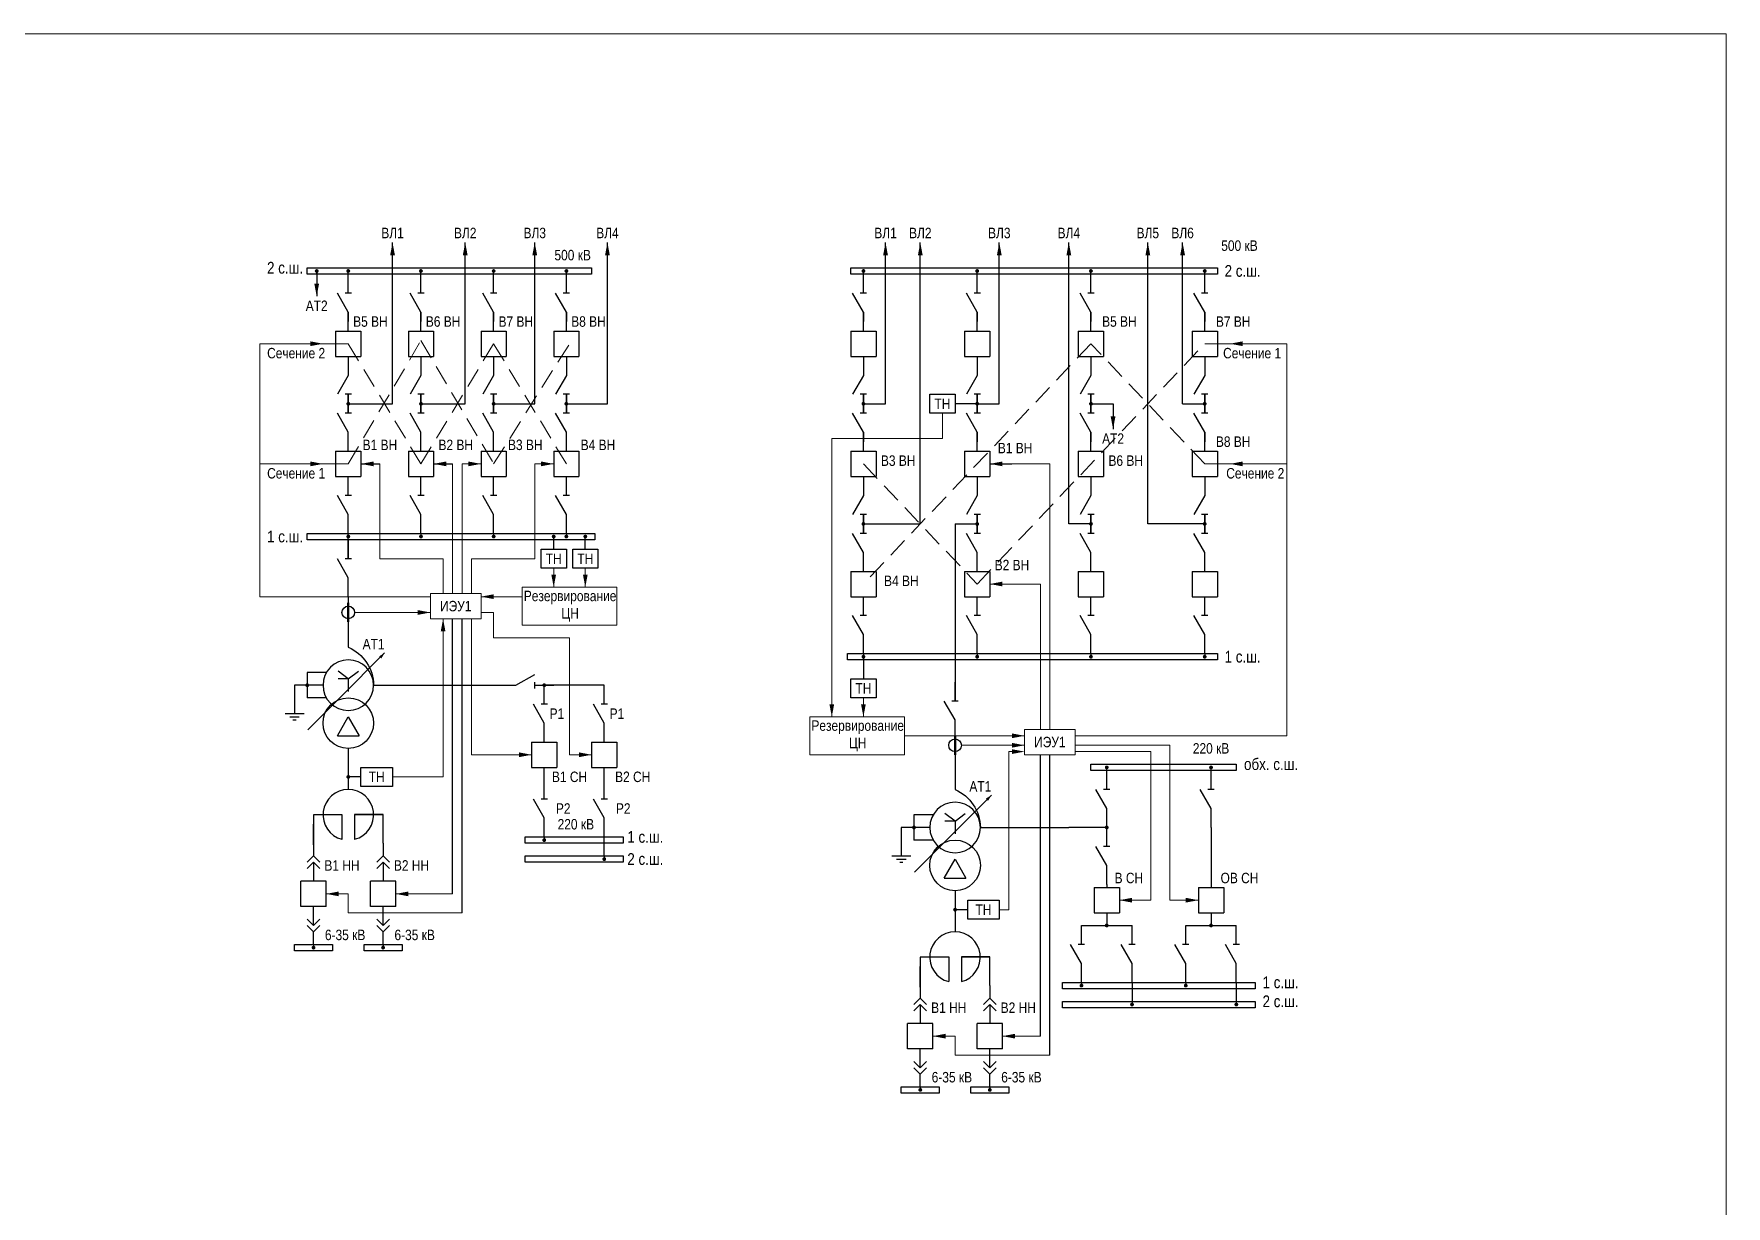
# Model space of a CAD drawing. Header units: millimetres. Extents: x 5769 to 10700, y 4225 to 6895.
# Drawn here: x 7390 to 7926, y 4606 to 4977 of the extents above; entities that cross this region are included whole.
import ezdxf
from ezdxf.enums import TextEntityAlignment as Align

# ---------------------------------------------------------------- set-up
doc = ezdxf.new("R2010")
doc.units = ezdxf.units.MM
doc.linetypes.add('HIDDEN', pattern=[9.525, 6.35, -3.175])
doc.layers.add('Основная', color=7, linetype='Continuous', lineweight=30)
doc.layers.add('Тонкая', color=7, linetype='Continuous', lineweight=13)
doc.styles.add('Narrow', font='ARIALN.TTF')
doc.styles.add('Вывод', font='tahoma.ttf', dxfattribs={"height": 2.5})
doc.styles.add('Компонент', font='ARIALN.TTF', dxfattribs={"height": 3.5})

# ---------------------------------------------------------------- blocks, each defined once
blk = doc.blocks.new('*U32')
at = {"color": 0}
blk.add_line((0, 0), (6, 3.43), dxfattribs=at)
blk = doc.blocks.new('*U23')
at = {"color": 0}
blk.add_line((0, -1), (0, 1), dxfattribs=at)
blk = doc.blocks.new('*U21')
at = {"color": 0}
for p, q in [((0, 3), (0, 9)), ((0, -9), (0, -3))]:
    blk.add_line(p, q, dxfattribs=at)
at = {"color": 0, "ltscale": 0.25, "rotation": 89.99999999999999}
for name, p in [('*U32', (0, -3)), ('*U23', (0, 3))]:
    blk.add_blockref(name, p, dxfattribs=at)
at = {"layer": 'Основная'}
for tag, height, style, p in [('В1', 2.5, 'Вывод', (2, 7)), ('ОУ', 3.5, 'Компонент', (-12, 0)), ('В2', 2.5, 'Вывод', (2, -7))]:
    blk.add_attdef(tag, text='', height=height, dxfattribs=dict(at, style=style)).set_placement(p, align=Align.MIDDLE_CENTER)
blk = doc.blocks.new('*U29')
at = {"color": 0}
for p, q in [((0, 0), (-8, 0)), ((-8, -8), (-8, 0)), ((0, -8), (0, 0)), ((0, -8), (-8, -8))]:
    blk.add_line(p, q, dxfattribs=at)
at = {"layer": 'Основная', "style": 'Компонент'}
blk.add_attdef('ОУ', text='', height=3.5, dxfattribs=at).set_placement((-15, -3), align=Align.MIDDLE_CENTER)
blk = doc.blocks.new('*U35')
at = {"color": 0}
for p, q in [((0, 9), (0, 3)), ((0, -3), (0, -9))]:
    blk.add_line(p, q, dxfattribs=at)
at = {"color": 0, "ltscale": 0.25, "xscale": -1, "rotation": 90}
for name, p in [('*U32', (0, 3)), ('*U23', (0, -3))]:
    blk.add_blockref(name, p, dxfattribs=at)
at = {"layer": 'Основная'}
for tag, height, style, p in [('В2', 2.5, 'Вывод', (2, 7)), ('ОУ', 3.5, 'Компонент', (-12, 0)), ('В1', 2.5, 'Вывод', (2, -7))]:
    blk.add_attdef(tag, text='', height=height, dxfattribs=dict(at, style=style)).set_placement(p, align=Align.MIDDLE_CENTER)
blk = doc.blocks.new('*U41')
at = {"ltscale": 0.25}
blk.add_circle((0, 0), 2, dxfattribs=at)
at = {"layer": 'Основная', "color": 0, "lineweight": 50}
blk.add_line((0, -3), (0, 3), dxfattribs=at)
at = {"layer": 'Основная', "style": 'Компонент'}
blk.add_attdef('ОУ', text='', height=3.5, dxfattribs=at).set_placement((-6, 0), align=Align.MIDDLE_CENTER)
blk = doc.blocks.new('*U14')
at = {"ltscale": 0.25}
for p, q in [((-3.46, -4), (0, 2)), ((0, 2), (3.46, -4)), ((-3.46, -4), (3.46, -4))]:
    blk.add_line(p, q, dxfattribs=at)
blk.add_circle((0, 0), 8, dxfattribs=at)
at = {"layer": 'Основная', "style": 'Компонент'}
blk.add_attdef('ОУ', text='', height=3.5, dxfattribs=at).set_placement((17, 0), align=Align.MIDDLE_CENTER)
blk = doc.blocks.new('*U15')
at = {"ltscale": 0.25}
for p, q in [((0, 0), (-20, 0)), ((14.44, 0), (0, 0))]:
    blk.add_line(p, q, dxfattribs=at)
blk.add_lwpolyline([(-18, 0, 1, 0, 0), (-20, 0, 0, 0, 0)], format="xyseb", dxfattribs=at)
at = {"layer": 'Основная', "style": 'Вывод'}
blk.add_attdef('ОС', text='', height=2.5, dxfattribs=at).set_placement((3, 2), align=Align.MIDDLE_CENTER)
blk = doc.blocks.new('*U68')
at = {"ltscale": 0.25}
for q in [(-3.2, 4.4), (3.2, 4.4), (0, -2), (3.21, 2)]:
    blk.add_line((0, 2), q, dxfattribs=at)
blk.add_circle((0, 0), 8, dxfattribs=at)
blk.add_arc((5.23, -0.15), 13.23, 113.2803, 179.3396, dxfattribs=at)
at = {"layer": 'Основная', "style": 'Компонент'}
blk.add_attdef('ОУ', text='', height=3.5, dxfattribs=at).set_placement((-17, 0), align=Align.MIDDLE_CENTER)
blk = doc.blocks.new('*U50')
at = {"color": 0}
for p, q in [((-3, 0), (3, 0)), ((0, 3), (0, 0)), ((-1.5, -1), (1.5, -1)), ((-0.5, -2), (0.5, -2))]:
    blk.add_line(p, q, dxfattribs=at)
blk = doc.blocks.new('*U72')
at = {"layer": 'Основная', "ltscale": 0.25}
for p, q in [((2, 2), (0, 0)), ((0, 0), (2, -2))]:
    blk.add_line(p, q, dxfattribs=at)
blk = doc.blocks.new('*U40')
at = {"color": 0}
for p, q in [((0, 6), (0, 2)), ((0, 0), (0, -6))]:
    blk.add_line(p, q, dxfattribs=at)
at = {"color": 0, "ltscale": 0.25, "xscale": -1, "rotation": 90}
for p in [(0, 2), (0, 0)]:
    blk.add_blockref('*U72', p, dxfattribs=at)
at = {"layer": 'Основная'}
for tag, height, style, p in [('ОУ2', 3.5, 'Компонент', (-5, 6)), ('В2', 2.5, 'Вывод', (3, 6)), ('ОУ1', 3.5, 'Компонент', (-5, -6)), ('В1', 2.5, 'Вывод', (3, -6))]:
    blk.add_attdef(tag, text='', height=height, dxfattribs=dict(at, style=style)).set_placement(p, align=Align.MIDDLE_CENTER)
blk = doc.blocks.new('*U42')
at = {"color": 0}
for p, q in [((0, 0), (0, 6)), ((0, -6), (0, -2))]:
    blk.add_line(p, q, dxfattribs=at)
at = {"color": 0, "ltscale": 0.25, "rotation": 89.99999999999999}
for p in [(0, 0), (0, -2)]:
    blk.add_blockref('*U72', p, dxfattribs=at)
at = {"layer": 'Основная'}
for tag, height, style, p in [('ОУ1', 3.5, 'Компонент', (-5, 6)), ('В1', 2.5, 'Вывод', (3, 6)), ('ОУ2', 3.5, 'Компонент', (-5, -6)), ('В2', 2.5, 'Вывод', (3, -6))]:
    blk.add_attdef(tag, text='', height=height, dxfattribs=dict(at, style=style)).set_placement(p, align=Align.MIDDLE_CENTER)
blk = doc.blocks.new('*U69')
at = {"color": 0}
for p, q in [((0, 3), (0, 9)), ((0, -9), (0, -3))]:
    blk.add_line(p, q, dxfattribs=at)
at = {"color": 0, "ltscale": 0.25, "rotation": 89.99999999999999}
for name, p in [('*U32', (0, -3)), ('*U23', (0, 3))]:
    blk.add_blockref(name, p, dxfattribs=at)
at = {"layer": 'Основная'}
for tag, height, style, p in [('В1', 2.5, 'Вывод', (2, 7)), ('ОУ', 3.5, 'Компонент', (-13, -1)), ('В2', 2.5, 'Вывод', (2, -7))]:
    blk.add_attdef(tag, text='', height=height, dxfattribs=dict(at, style=style)).set_placement(p, align=Align.MIDDLE_CENTER)

msp = doc.modelspace()

# ---------------------------------------------------------------- linework, layer by layer
for p, q in [((7494, 4841), (7500, 4841)), ((7517, 4841), (7523, 4841)), ((7693, 4841), (7700, 4841)), ((7523, 4705), (7523, 4792)), ((7526, 4699), (7526, 4792)), ((7709, 4660), (7709, 4749)), ((7712, 4654), (7712, 4749))]:
    msp.add_line(p, q)
at = {"layer": 'Основная'}
for p, q in [((7504, 4860), (7504, 4911)), ((7527, 4860), (7527, 4911)), ((7549, 4860), (7549, 4911)), ((7572, 4860), (7572, 4911)), ((7660, 4860), (7660, 4911)), ((7671, 4822), (7671, 4911)), ((7696, 4860), (7696, 4911)), ((7718, 4822), (7718, 4911)), ((7743, 4822), (7743, 4911)), ((7754, 4860), (7754, 4911)), ((7480, 4902), (7480, 4894)), ((7480, 4901), (7480, 4902)), ((7490, 4901), (7490, 4902)), ((7513, 4901), (7513, 4902)), ((7536, 4901), (7536, 4902)), ((7559, 4901), (7559, 4902)), ((7653, 4901), (7653, 4902)), ((7689, 4901), (7689, 4902)), ((7725, 4901), (7725, 4902)), ((7761, 4901), (7761, 4902)), ((7490, 4889), (7490, 4886)), ((7513, 4889), (7513, 4886)), ((7536, 4889), (7536, 4886)), ((7559, 4889), (7559, 4886)), ((7653, 4889), (7653, 4886)), ((7689, 4889), (7689, 4886)), ((7725, 4889), (7725, 4886)), ((7761, 4889), (7761, 4886)), ((7490, 4860), (7504, 4860)), ((7513, 4860), (7527, 4860)), ((7536, 4860), (7549, 4860)), ((7559, 4860), (7572, 4860)), ((7653, 4860), (7660, 4860)), ((7689, 4860), (7682, 4860)), ((7689, 4860), (7696, 4860)), ((7725, 4860), (7732, 4860)), ((7732, 4860), (7732, 4852)), ((7754, 4860), (7761, 4860)), ((7653, 4851), (7653, 4848)), ((7689, 4851), (7689, 4848)), ((7725, 4851), (7725, 4848)), ((7761, 4851), (7761, 4848)), ((7490, 4831), (7490, 4835)), ((7513, 4831), (7513, 4835)), ((7536, 4831), (7536, 4835)), ((7559, 4831), (7559, 4835)), ((7653, 4822), (7671, 4822)), ((7682, 4822), (7682, 4779)), ((7682, 4822), (7689, 4822)), ((7725, 4822), (7718, 4822)), ((7761, 4822), (7743, 4822)), ((7490, 4817), (7490, 4819)), ((7490, 4817), (7490, 4811)), ((7513, 4819), (7513, 4818)), ((7536, 4819), (7536, 4818)), ((7555, 4814), (7555, 4818)), ((7559, 4819), (7559, 4818)), ((7565, 4814), (7565, 4818)), ((7490, 4799), (7490, 4783)), ((7490, 4797), (7490, 4797)), ((7653, 4793), (7653, 4797)), ((7689, 4793), (7689, 4797)), ((7725, 4793), (7725, 4797)), ((7761, 4793), (7761, 4797)), ((7653, 4781), (7653, 4780)), ((7653, 4780), (7653, 4773)), ((7682, 4779), (7682, 4766)), ((7689, 4781), (7689, 4780)), ((7725, 4781), (7725, 4780)), ((7761, 4781), (7761, 4780)), ((7571, 4771), (7552, 4771)), ((7490, 4751), (7490, 4738)), ((7682, 4754), (7682, 4742)), ((7552, 4741), (7552, 4745)), ((7571, 4741), (7571, 4745)), ((7730, 4744), (7730, 4745)), ((7763, 4744), (7763, 4745)), ((7494, 4742), (7490, 4742)), ((7682, 4742), (7682, 4738)), ((7479, 4730), (7479, 4717)), ((7479, 4720.5), (7479, 4727)), ((7730, 4726), (7718, 4726)), ((7763, 4726), (7763, 4708)), ((7552, 4723), (7552, 4722)), ((7571, 4717), (7571, 4723)), ((7571, 4717), (7571, 4716)), ((7730, 4708), (7730, 4707)), ((7763, 4708), (7763, 4707)), ((7682, 4706), (7682, 4693)), ((7686, 4700), (7682, 4700)), ((7730, 4699), (7730, 4695)), ((7763, 4699), (7763, 4695)), ((7722, 4695), (7730, 4695)), ((7730, 4695), (7738, 4695)), ((7755, 4695), (7763, 4695)), ((7763, 4695), (7771, 4695)), ((7479, 4689), (7479, 4688)), ((7501, 4689), (7501, 4688)), ((7671, 4685), (7671, 4672)), ((7671, 4675.5), (7671, 4682)), ((7722, 4677), (7722, 4676)), ((7738, 4677), (7738, 4671)), ((7755, 4677), (7755, 4676)), ((7771, 4677), (7771, 4671)), ((7738, 4671), (7738, 4670)), ((7771, 4671), (7771, 4670)), ((7671, 4644), (7671, 4643)), ((7693, 4644), (7693, 4643))]:
    msp.add_line(p, q, dxfattribs=at)
for points in [[(7477, 4903), (7567, 4903), (7567, 4901), (7477, 4901)], [(7649, 4903), (7765, 4903), (7765, 4901), (7649, 4901)], [(7674, 4863), (7682, 4863), (7682, 4857), (7674, 4857)], [(7477, 4819), (7568, 4819), (7568, 4817), (7477, 4817)], [(7551, 4814), (7559, 4814), (7559, 4808), (7551, 4808)], [(7561, 4814), (7569, 4814), (7569, 4808), (7561, 4808)], [(7648, 4781), (7765, 4781), (7765, 4779), (7648, 4779)], [(7649, 4773), (7657, 4773), (7657, 4767), (7649, 4767)], [(7494, 4745), (7504, 4745), (7504, 4739), (7494, 4739)], [(7725, 4746), (7771, 4746), (7771, 4744), (7725, 4744)], [(7546, 4723), (7577, 4723), (7577, 4721), (7546, 4721)], [(7546, 4717), (7577, 4717), (7577, 4715), (7546, 4715)], [(7686, 4703), (7696, 4703), (7696, 4697), (7686, 4697)], [(7473, 4689), (7485, 4689), (7485, 4687), (7473, 4687)], [(7495, 4689), (7507, 4689), (7507, 4687), (7495, 4687)], [(7716, 4677), (7777, 4677), (7777, 4675), (7716, 4675)], [(7716, 4671), (7777, 4671), (7777, 4669), (7716, 4669)], [(7665, 4644), (7677, 4644), (7677, 4642), (7665, 4642)], [(7687, 4644), (7699, 4644), (7699, 4642), (7687, 4642)]]:
    msp.add_lwpolyline(points, close=True, dxfattribs=at)
at = {"layer": 'Основная', "ltscale": 0.25, "const_width": 0.6}
for points in [[(7479.7, 4902, 1), (7480.3, 4902, 1)], [(7489.7, 4902, 1), (7490.3, 4902, 1)], [(7512.7, 4902, 1), (7513.3, 4902, 1)], [(7535.7, 4902, 1), (7536.3, 4902, 1)], [(7558.7, 4902, 1), (7559.3, 4902, 1)], [(7652.7, 4902, 1), (7653.3, 4902, 1)], [(7688.7, 4902, 1), (7689.3, 4902, 1)], [(7724.7, 4902, 1), (7725.3, 4902, 1)], [(7760.7, 4902, 1), (7761.3, 4902, 1)], [(7490.3, 4860.01, 1), (7489.7, 4860.01, 1)], [(7513.3, 4860.01, 1), (7512.7, 4860.01, 1)], [(7536.3, 4860.01, 1), (7535.7, 4860.01, 1)], [(7559.3, 4860.01, 1), (7558.7, 4860.01, 1)], [(7653.3, 4860.01, 1), (7652.7, 4860.01, 1)], [(7689.3, 4860.01, 1), (7688.7, 4860.01, 1)], [(7725.3, 4860.01, 1), (7724.7, 4860.01, 1)], [(7761.3, 4860.01, 1), (7760.7, 4860.01, 1)], [(7653.3, 4822.01, 1), (7652.7, 4822.01, 1)], [(7689.3, 4822.01, 1), (7688.7, 4822.01, 1)], [(7725.3, 4822.01, 1), (7724.7, 4822.01, 1)], [(7761.3, 4822.01, 1), (7760.7, 4822.01, 1)], [(7489.7, 4818, 1), (7490.3, 4818, 1)], [(7512.7, 4818, 1), (7513.3, 4818, 1)], [(7535.7, 4818, 1), (7536.3, 4818, 1)], [(7554.7, 4818, 1), (7555.3, 4818, 1)], [(7558.7, 4818, 1), (7559.3, 4818, 1)], [(7564.7, 4818, 1), (7565.3, 4818, 1)], [(7652.7, 4780, 1), (7653.3, 4780, 1)], [(7688.7, 4780, 1), (7689.3, 4780, 1)], [(7724.7, 4780, 1), (7725.3, 4780, 1)], [(7760.7, 4780, 1), (7761.3, 4780, 1)], [(7476.7, 4771, 1), (7477.3, 4771, 1)], [(7551.7, 4771, 1), (7552.3, 4771, 1)], [(7729.7, 4745, 1), (7730.3, 4745, 1)], [(7762.7, 4745, 1), (7763.3, 4745, 1)], [(7489.7, 4742, 1), (7490.3, 4742, 1)], [(7668.7, 4726, 1), (7669.3, 4726, 1)], [(7730.3, 4726.01, 1), (7729.7, 4726.01, 1)], [(7551.7, 4722, 1), (7552.3, 4722, 1)], [(7570.7, 4716, 1), (7571.3, 4716, 1)], [(7681.7, 4700, 1), (7682.3, 4700, 1)], [(7730.3, 4695.01, 1), (7729.7, 4695.01, 1)], [(7763.3, 4695.01, 1), (7762.7, 4695.01, 1)], [(7478.7, 4688, 1), (7479.3, 4688, 1)], [(7500.7, 4688, 1), (7501.3, 4688, 1)], [(7721.7, 4676, 1), (7722.3, 4676, 1)], [(7754.7, 4676, 1), (7755.3, 4676, 1)], [(7737.7, 4670, 1), (7738.3, 4670, 1)], [(7770.7, 4670, 1), (7771.3, 4670, 1)], [(7670.7, 4643, 1), (7671.3, 4643, 1)], [(7692.7, 4643, 1), (7693.3, 4643, 1)]]:
    msp.add_lwpolyline(points, format="xyb", close=True, dxfattribs=at)
at = {"layer": 'Основная'}
for points in [[(7483, 4775), (7477, 4775)], [(7477, 4775), (7477, 4767)], [(7477, 4771), (7473, 4771)], [(7473, 4771), (7473, 4765)], [(7482, 4771), (7476, 4771)], [(7483, 4767), (7477, 4767)], [(7498, 4771), (7516, 4771)], [(7516, 4771), (7543, 4771)], [(7490, 4751), (7490, 4743)], [(7479, 4730.13), (7488, 4730.13), (7488, 4722.25)], [(7479, 4730.13), (7488, 4730.13)], [(7501, 4730.13), (7492, 4730.13), (7492, 4722.25)], [(7492, 4730.13), (7501, 4730.13)], [(7501, 4721), (7501, 4730.13)], [(7675, 4730), (7669, 4730)], [(7669, 4730), (7669, 4722)], [(7669, 4726), (7665, 4726)], [(7665, 4726), (7665, 4720)], [(7674, 4726), (7668, 4726)], [(7690, 4726), (7708, 4726)], [(7708, 4726), (7718, 4726)], [(7675, 4722), (7669, 4722)], [(7682, 4706), (7682, 4698)], [(7671, 4685.13), (7680, 4685.13), (7680, 4677.25)], [(7671, 4685.13), (7680, 4685.13)], [(7693, 4685.13), (7684, 4685.13), (7684, 4677.25)], [(7684, 4685.13), (7693, 4685.13)], [(7693, 4676), (7693, 4685.13)]]:
    msp.add_lwpolyline(points, dxfattribs=at)
at = {"layer": 'Основная', "ltscale": 0.25}
for centre in [(7490, 4730), (7682, 4685)]:
    msp.add_arc(centre, 8, 284.4775, 255.5225, dxfattribs=at)
at = {"layer": 'Тонкая'}
for p, q in [((7490, 4879), (7462, 4879)), ((7462, 4799), (7462, 4879)), ((7761, 4879), (7787, 4879)), ((7787, 4879), (7787, 4755)), ((7678, 4857), (7678, 4849)), ((7678, 4849), (7643, 4849)), ((7643, 4849), (7643, 4761)), ((7490, 4841), (7462, 4841)), ((7500, 4841), (7500, 4811)), ((7523, 4841), (7523, 4800)), ((7526, 4841), (7526, 4800)), ((7532, 4841), (7526, 4841)), ((7555, 4841), (7549, 4841)), ((7549, 4841), (7549, 4811)), ((7700, 4841), (7712, 4841)), ((7712, 4841), (7712, 4757)), ((7761, 4841), (7787, 4841)), ((7500, 4811), (7520, 4811)), ((7520, 4811), (7520, 4800)), ((7529, 4800), (7529, 4811)), ((7529, 4811), (7549, 4811)), ((7555, 4808), (7555, 4802)), ((7565, 4808), (7565, 4802)), ((7516, 4799), (7462, 4799)), ((7545, 4799), (7532, 4799)), ((7693, 4803), (7709, 4803)), ((7709, 4803), (7709, 4757)), ((7492, 4794), (7516, 4794)), ((7532, 4794), (7536, 4794)), ((7536, 4794), (7536, 4786)), ((7520, 4792), (7520, 4742)), ((7529, 4792), (7529, 4749)), ((7560, 4786), (7536, 4786)), ((7560, 4749), (7560, 4786)), ((7653, 4767), (7653, 4761)), ((7666, 4755), (7699, 4755)), ((7684, 4752), (7704, 4752)), ((7699, 4755), (7704, 4755)), ((7699, 4700), (7699, 4750)), ((7699, 4750), (7702, 4750)), ((7787, 4755), (7720, 4755)), ((7750, 4752), (7720, 4752)), ((7744, 4750), (7720, 4750)), ((7744, 4703), (7744, 4750)), ((7750, 4703), (7750, 4752)), ((7529, 4749), (7548, 4749)), ((7560, 4749), (7567, 4749)), ((7504, 4742), (7520, 4742)), ((7483, 4705), (7490, 4705)), ((7490, 4705), (7490, 4699)), ((7523, 4705), (7505, 4705)), ((7734, 4703), (7744, 4703)), ((7759, 4703), (7750, 4703)), ((7490, 4699), (7526, 4699)), ((7696, 4700), (7699, 4700)), ((7675, 4660), (7682, 4660)), ((7682, 4660), (7682, 4654)), ((7709, 4660), (7697, 4660)), ((7682, 4654), (7712, 4654))]:
    msp.add_line(p, q, dxfattribs=at)
at = {"layer": 'Тонкая', "linetype": 'HIDDEN'}
for p, q in [((7490, 4841), (7513, 4880)), ((7513, 4841), (7490, 4879)), ((7513, 4880), (7536, 4841)), ((7536, 4879), (7513, 4841)), ((7559, 4841), (7536, 4879)), ((7536, 4841), (7560, 4879)), ((7725, 4879), (7653, 4803)), ((7689, 4803), (7761, 4879)), ((7761, 4841), (7725, 4879)), ((7653, 4841), (7689, 4803))]:
    msp.add_line(p, q, dxfattribs=at)
at = {"layer": 'Тонкая', "color": 6}
msp.add_lwpolyline([(6855, 4977), (7926, 4977), (7926, 4225), (6855, 4225)], close=True, dxfattribs=at)
at = {"layer": 'Тонкая', "ltscale": 0.3}
for points in [[(7504, 4911, 0, 1.5, 0), (7504, 4907, 0, 0, 0)], [(7527, 4911, 0, 1.5, 0), (7527, 4907, 0, 0, 0)], [(7549, 4911, 0, 1.5, 0), (7549, 4907, 0, 0, 0)], [(7572, 4911, 0, 1.5, 0), (7572, 4907, 0, 0, 0)], [(7660, 4911, 0, 1.5, 0), (7660, 4907, 0, 0, 0)], [(7671, 4911, 0, 1.5, 0), (7671, 4907, 0, 0, 0)], [(7696, 4911, 0, 1.5, 0), (7696, 4907, 0, 0, 0)], [(7718, 4911, 0, 1.5, 0), (7718, 4907, 0, 0, 0)], [(7743, 4911, 0, 1.5, 0), (7743, 4907, 0, 0, 0)], [(7754, 4911, 0, 1.5, 0), (7754, 4907, 0, 0, 0)], [(7480, 4894, 0, 1.5, 0), (7480, 4898, 0, 0, 0)], [(7482, 4879, 0, 1.5, 0), (7478, 4879, 0, 0, 0)], [(7769, 4879, 0, 1.5, 0), (7773, 4879, 0, 0, 0)], [(7732, 4852, 0, 1.5, 0), (7732, 4856, 0, 0, 0)], [(7482, 4841, 0, 1.5, 0), (7478, 4841, 0, 0, 0)], [(7494, 4841, 0, 1.5, 0), (7498, 4841, 0, 0, 0)], [(7517, 4841, 0, 1.5, 0), (7521, 4841, 0, 0, 0)], [(7532, 4841, 0, 1.5, 0), (7528, 4841, 0, 0, 0)], [(7555, 4841, 0, 1.5, 0), (7551, 4841, 0, 0, 0)], [(7693, 4841, 0, 1.5, 0), (7697, 4841, 0, 0, 0)], [(7769, 4841, 0, 1.5, 0), (7773, 4841, 0, 0, 0)], [(7555, 4802, 0, 1.5, 0), (7555, 4806, 0, 0, 0)], [(7565, 4802, 0, 1.5, 0), (7565, 4806, 0, 0, 0)], [(7693, 4803, 0, 1.5, 0), (7697, 4803, 0, 0, 0)], [(7532, 4799, 0, 1.5, 0), (7536, 4799, 0, 0, 0)], [(7516, 4794, 0, 1.5, 0), (7512, 4794, 0, 0, 0)], [(7520, 4792, 0, 1.5, 0), (7520, 4788, 0, 0, 0)], [(7643, 4761, 0, 1.5, 0), (7643, 4765, 0, 0, 0)], [(7653, 4761, 0, 1.5, 0), (7653, 4765, 0, 0, 0)], [(7704, 4755, 0, 1.5, 0), (7700, 4755, 0, 0, 0)], [(7704, 4752, 0, 1.5, 0), (7700, 4752, 0, 0, 0)], [(7704, 4750, 0, 1.5, 0), (7700, 4750, 0, 0, 0)], [(7548, 4749, 0, 1.5, 0), (7544, 4749, 0, 0, 0)], [(7567, 4749, 0, 1.5, 0), (7563, 4749, 0, 0, 0)], [(7483, 4705, 0, 1.5, 0), (7487, 4705, 0, 0, 0)], [(7505, 4705, 0, 1.5, 0), (7509, 4705, 0, 0, 0)], [(7734, 4703, 0, 1.5, 0), (7738, 4703, 0, 0, 0)], [(7759, 4703, 0, 1.5, 0), (7755, 4703, 0, 0, 0)], [(7675, 4660, 0, 1.5, 0), (7679, 4660, 0, 0, 0)], [(7697, 4660, 0, 1.5, 0), (7701, 4660, 0, 0, 0)]]:
    msp.add_lwpolyline(points, format="xyseb", dxfattribs=at)
at = {"layer": 'Тонкая'}
for points in [[(7516, 4800), (7532, 4800), (7532, 4792), (7516, 4792)], [(7545, 4802), (7575, 4802), (7575, 4790), (7545, 4790)], [(7636, 4761), (7666, 4761), (7666, 4749), (7636, 4749)], [(7704, 4757), (7720, 4757), (7720, 4749), (7704, 4749)]]:
    msp.add_lwpolyline(points, close=True, dxfattribs=at)

# ---------------------------------------------------------------- block references
at = {"layer": 'Основная'}
for name, p in [('*U21', (7490, 4892)), ('*U21', (7513, 4892)), ('*U21', (7536, 4892)), ('*U21', (7559, 4892)), ('*U21', (7653, 4892)), ('*U21', (7689, 4892)), ('*U21', (7725, 4892)), ('*U21', (7761, 4892)), ('*U35', (7490, 4866)), ('*U35', (7513, 4866)), ('*U35', (7536, 4866)), ('*U35', (7559, 4866)), ('*U35', (7653, 4866)), ('*U35', (7689, 4866)), ('*U35', (7725, 4866)), ('*U35', (7761, 4866)), ('*U21', (7490, 4854)), ('*U21', (7513, 4854)), ('*U21', (7536, 4854)), ('*U21', (7559, 4854)), ('*U21', (7653, 4854)), ('*U21', (7689, 4854)), ('*U21', (7725, 4854)), ('*U21', (7761, 4854)), ('*U21', (7490, 4828)), ('*U21', (7513, 4828)), ('*U21', (7536, 4828)), ('*U21', (7559, 4828)), ('*U35', (7653, 4828)), ('*U35', (7689, 4828)), ('*U35', (7725, 4828)), ('*U35', (7761, 4828)), ('*U21', (7653, 4816)), ('*U21', (7689, 4816)), ('*U21', (7725, 4816)), ('*U21', (7761, 4816)), ('*U21', (7490, 4808)), ('*U21', (7653, 4790)), ('*U21', (7689, 4790)), ('*U21', (7725, 4790)), ('*U21', (7761, 4790)), ('*U21', (7682, 4763)), ('*U21', (7552, 4762)), ('*U69', (7571, 4762)), ('*U21', (7552, 4732)), ('*U69', (7571, 4732)), ('*U21', (7730, 4735)), ('*U21', (7763, 4735)), ('*U21', (7730, 4717)), ('*U21', (7722, 4686)), ('*U21', (7738, 4686)), ('*U21', (7755, 4686)), ('*U21', (7771, 4686))]:
    msp.add_blockref(name, p, dxfattribs=at)
at = {"layer": 'Основная', "ltscale": 0.25}
for name, p, rotation in [('*U29', (7486, 4875), 180), ('*U29', (7509, 4875), 180), ('*U29', (7532, 4875), 180), ('*U29', (7555, 4875), 180), ('*U29', (7649, 4875), 180), ('*U29', (7685, 4875), 180), ('*U29', (7721, 4875), 180), ('*U29', (7757, 4875), 180), ('*U29', (7486, 4837), 180), ('*U29', (7509, 4837), 180), ('*U29', (7532, 4837), 180), ('*U29', (7555, 4837), 180), ('*U29', (7649, 4837), 180), ('*U29', (7685, 4837), 180), ('*U29', (7721, 4837), 180), ('*U29', (7757, 4837), 180), ('*U29', (7649, 4799), 180), ('*U29', (7685, 4799), 180), ('*U29', (7721, 4799), 180), ('*U29', (7757, 4799), 180), ('*U15', (7487.36, 4767.05), 224.9999999999999), ('*U29', (7548, 4745), 180), ('*U29', (7567, 4745), 180), ('*U15', (7679.36, 4722.05), 224.9999999999999), ('*U29', (7726, 4699), 180), ('*U29', (7759, 4699), 180)]:
    msp.add_blockref(name, p, dxfattribs=dict(at, rotation=rotation))
for name, p in [('*U41', (7490, 4794)), ('*U50', (7473, 4762)), ('*U41', (7682, 4752)), ('*U40', (7479, 4715)), ('*U40', (7501, 4715)), ('*U50', (7665, 4717)), ('*U29', (7483, 4709)), ('*U29', (7505, 4709)), ('*U42', (7479, 4695)), ('*U42', (7501, 4695)), ('*U40', (7671, 4670)), ('*U40', (7693, 4670)), ('*U29', (7675, 4664)), ('*U29', (7697, 4664)), ('*U42', (7671, 4650)), ('*U42', (7693, 4650))]:
    msp.add_blockref(name, p, dxfattribs=at)
at = {"layer": 'Основная', "ltscale": 0.35, "xscale": -1}
for p in [(7490, 4771), (7682, 4726)]:
    msp.add_blockref('*U68', p, dxfattribs=at)
at = {"layer": 'Основная', "rotation": 270}
msp.add_blockref('*U21', (7546, 4771), dxfattribs=at)
at = {"layer": 'Основная', "ltscale": 0.35}
for p in [(7490, 4759), (7682, 4714)]:
    msp.add_blockref('*U14', p, dxfattribs=at)

# ---------------------------------------------------------------- texts
at = {"layer": 'Основная', "attachment_point": 5, "style": 'Narrow'}
for s, insert, char_height, width in [('\\pi-9.9,l9.9,t9.9;ВЛ1', (7504, 4914), 3.3, 40.3325), ('\\pi-9.9,l9.9,t9.9;ВЛ2', (7527, 4914), 3.3, 40.3325), ('\\pi-9.9,l9.9,t9.9;ВЛ3', (7549, 4914), 3.3, 40.3325), ('\\pi-9.9,l9.9,t9.9;ВЛ4', (7572, 4914), 3.3, 40.3325), ('\\pi-9.9,l9.9,t9.9;ВЛ1', (7660, 4914), 3.3, 40.3325), ('\\pi-9.9,l9.9,t9.9;ВЛ2', (7671, 4914), 3.3, 40.3325), ('\\pi-9.9,l9.9,t9.9;ВЛ3', (7696, 4914), 3.3, 40.3325), ('\\pi-9.9,l9.9,t9.9;ВЛ4', (7718, 4914), 3.3, 40.3325), ('\\pi-9.9,l9.9,t9.9;ВЛ5', (7743, 4914), 3.3, 40.3325), ('\\pi-9.9,l9.9,t9.9;ВЛ6', (7754, 4914), 3.3, 40.3325), ('\\pi-9.9,l9.9,t9.9;500 кВ', (7772, 4910), 3.3, 16.5012), ('\\pi-9.9,l9.9,t9.9;500 кВ', (7561, 4907), 3.3, 16.5012), ('\\pi-11.1,l11.1,t11.1;2 с.ш.', (7470, 4903), 3.7, 53.3807), ('\\pi-11.1,l11.1,t11.1;2 с.ш.', (7773, 4902), 3.7, 53.3807), ('\\pi-9.9,l9.9,t9.9;АТ2', (7480, 4891), 3.3, 10), ('\\pi-9.9,l9.9,t9.9;В5 ВН', (7497, 4886), 3.3, 21.8485), ('\\pi-9.9,l9.9,t9.9;В6 ВН', (7520, 4886), 3.3, 21.8485), ('\\pi-9.9,l9.9,t9.9;В7 ВН', (7543, 4886), 3.3, 21.8485), ('\\pi-9.9,l9.9,t9.9;В8 ВН', (7566, 4886), 3.3, 21.8485), ('\\pi-9.9,l9.9,t9.9;В5 ВН', (7734, 4886), 3.3, 21.8485), ('\\pi-9.9,l9.9,t9.9;В7 ВН', (7770, 4886), 3.3, 21.8485), ('\\pi-9.9,l9.9,t9.9;Сечение 2', (7473.5, 4876), 3.3, 24.8485), ('\\pi-9.9,l9.9,t9.9;Сечение 1', (7776, 4876), 3.3, 21.8485), ('ТН', (7678, 4860), 3.3, 10), ('\\pi-9.9,l9.9,t9.9;В1 ВН', (7500, 4847), 3.3, 21.8485), ('\\pi-9.9,l9.9,t9.9;В2 ВН', (7524, 4847), 3.3, 21.8485), ('\\pi-9.9,l9.9,t9.9;В3 ВН', (7546, 4847), 3.3, 21.8485), ('\\pi-9.9,l9.9,t9.9;В4 ВН', (7569, 4847), 3.3, 21.8485), ('\\pi-9.9,l9.9,t9.9;В1 ВН', (7701, 4846), 3.3, 21.8485), ('\\pi-9.9,l9.9,t9.9;АТ2', (7732, 4849), 3.3, 10), ('\\pi-9.9,l9.9,t9.9;В8 ВН', (7770, 4848), 3.3, 21.8485), ('\\pi-9.9,l9.9,t9.9;В3 ВН', (7664, 4842), 3.3, 21.8485), ('\\pi-9.9,l9.9,t9.9;В6 ВН', (7736, 4842), 3.3, 21.8485), ('\\pi-9.9,l9.9,t9.9;Сечение 1', (7473.5, 4838), 3.3, 24.8485), ('\\pi-9.9,l9.9,t9.9;Сечение 2', (7777, 4838), 3.3, 21.8485), ('\\pi-11.1,l11.1,t11.1;1 с.ш.', (7470, 4818), 3.7, 53.3807), ('ТН', (7555, 4811), 3.3, 10), ('ТН', (7565, 4811), 3.3, 10), ('\\pi-9.9,l9.9,t9.9;В2 ВН', (7700, 4809), 3.3, 21.8485), ('\\pi-9.9,l9.9,t9.9;В4 ВН', (7665, 4804), 3.3, 21.8485), ('Резервирование ЦН', (7560.19, 4796), 3.3, 18.3886), ('ИЭУ1', (7524, 4796), 3.3, 16), ('\\pi-9.9,l9.9,t9.9;AT1', (7498, 4784), 3.3, 10), ('\\pi-11.1,l11.1,t11.1;1 с.ш.', (7773, 4780), 3.7, 53.3807), ('ТН', (7653, 4770), 3.3, 10), ('\\pi-9.9,l9.9,t9.9;Р1', (7556, 4762), 3.3, 10), ('\\pi-9.9,l9.9,t9.9;Р1', (7575, 4762), 3.3, 10), ('Резервирование ЦН', (7651.19, 4755), 3.3, 18.3886), ('ИЭУ1', (7712, 4753), 3.3, 16), ('\\pi-9.9,l9.9,t9.9;220 кВ', (7763, 4751), 3.3, 53.3807), ('\\pi-11.1,l11.1,t11.1;обх. с.ш.', (7782, 4746), 3.7, 53.3807), ('ТН', (7499, 4742), 3.3, 10), ('\\pi-9.9,l9.9,t9.9;В1 СН', (7560, 4742), 3.3, 21.8485), ('\\pi-9.9,l9.9,t9.9;В2 СН', (7580, 4742), 3.3, 21.8485), ('\\pi-9.9,l9.9,t9.9;AT1', (7690, 4739), 3.3, 10), ('\\pi-9.9,l9.9,t9.9;Р2', (7558, 4732), 3.3, 10), ('\\pi-9.9,l9.9,t9.9;220 кВ', (7562, 4727), 3.3, 16.5012), ('\\pi-9.9,l9.9,t9.9;Р2', (7577, 4732), 3.3, 10), ('\\pi-11.1,l11.1,t11.1;1 с.ш.', (7584, 4723), 3.7, 53.3807), ('\\pi-11.1,l11.1,t11.1;2 с.ш.', (7584, 4716), 3.7, 53.3807), ('\\pi-9.9,l9.9,t9.9;В1 НН', (7488, 4714), 3.3, 21.8485), ('\\pi-9.9,l9.9,t9.9;В2 НН', (7510, 4714), 3.3, 21.8485), ('\\pi-9.9,l9.9,t9.9;В СН', (7737, 4710), 3.3, 10), ('\\pi-9.9,l9.9,t9.9;ОВ СН', (7772, 4710), 3.3, 15.0349), ('ТН', (7691, 4700), 3.3, 10), ('\\pi-9.9,l9.9,t9.9;6-35 кВ', (7489, 4692), 3.3, 40.3325), ('\\pi-9.9,l9.9,t9.9;6-35 кВ', (7511, 4692), 3.3, 40.3325), ('\\pi-11.1,l11.1,t11.1;1 с.ш.', (7785, 4677), 3.7, 53.3807), ('\\pi-9.9,l9.9,t9.9;В1 НН', (7680, 4669), 3.3, 21.8485), ('\\pi-9.9,l9.9,t9.9;В2 НН', (7702, 4669), 3.3, 21.8485), ('\\pi-11.1,l11.1,t11.1;2 с.ш.', (7785, 4671), 3.7, 53.3807), ('\\pi-9.9,l9.9,t9.9;6-35 кВ', (7681, 4647), 3.3, 40.3325), ('\\pi-9.9,l9.9,t9.9;6-35 кВ', (7703, 4647), 3.3, 40.3325)]:
    msp.add_mtext(s, dxfattribs=dict(at, insert=insert, char_height=char_height, width=width))

doc.saveas('drawing.dxf')
